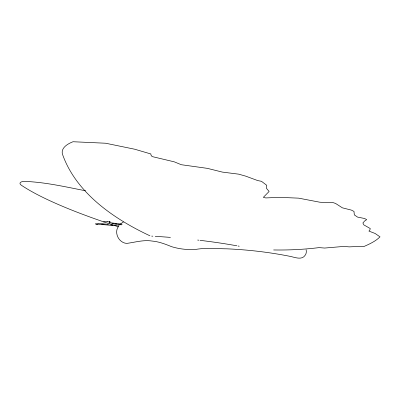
<?xml version="1.0" encoding="UTF-8"?>
<svg xmlns="http://www.w3.org/2000/svg" width="400" height="400" viewBox="0 0 400 400"><rect width="100%" height="100%" fill="white"/><g stroke="black" fill="none" stroke-linecap="round" stroke-linejoin="round"><path stroke-width="0.6" d="M118.37 226.405C113.87 232.94 118.81 242.81 126.7 243.415C135.105 242.3 143.59 239.635 152.245 241.07C159.03 241.665 165.39 244.155 171.635 246.69C179.545 249.095 187.88 250.02 196.125 249.35C206.25 247.65 216.57 248.73 226.78 248.825C247.905 249.72 268.965 252.175 289.71 256.28C294.495 257.105 301.91 260.685 305.295 255.065C306.345 253.55 306.535 251.53 306.095 249.77M96.99 224.17L97.425 224.445L96.94 224.63M120.565 223.81L123.475 221.995M104.125 221.32L107.31 221.37M97.94 223.52L106.205 224.125M97.865 224.19L113.485 225.52M122.16 224.23L109.085 222.58M121.545 224.845L111.905 223.675M85.585 190.78C64.975 186.785 44.39 181.935 23.185 181.355A29.83 5.435 8.3 0 0 21.695 185.46A297.475 48.76 11.3 0 0 112.85 224.975M119.94 224.325A20.35 0.8 6.1 0 1 118.875 224.2M116.435 223.91A20.35 0.8 6.1 0 1 115.255 223.765M113.005 223.475A20.35 0.8 6.1 0 1 111.94 223.335M110.15 223.085A20.35 0.8 6.1 0 1 109.05 222.925M103.91 221.965A20.35 0.8 6.1 0 1 103.615 221.78M107.275 221.725A20.35 0.8 6.1 0 1 109.88 221.885M96.66 224.325A19.29 0.685 6.1 0 1 95.885 224.16M95.31 223.965A19.29 0.685 6.1 0 1 97.905 223.855M101.74 224.095A19.29 0.685 6.1 0 1 103.955 224.27M106.745 224.515A19.29 0.685 6.1 0 1 108.53 224.68M110.815 224.905A19.29 0.685 6.1 0 1 113.52 225.18M114.61 225.3A19.29 0.685 6.1 0 1 117.33 225.595M117.955 225.665A19.29 0.685 6.1 0 1 119.2 225.81M118.645 226.88A297.475 48.76 11.3 0 1 114 225.355M149.94 235.79A835.185 274.905 -12.1 0 1 62.625 154.64A47.695 17.57 4 0 1 73.03 141.735L105.615 143.23L134.705 149.22L150.92 153.985L150.885 154.865L152.055 156.56L174.255 161.835L181.305 164.72L207.375 168.36L222.34 172.09L238.68 174.16L245.72 176.15L257.765 180.595L261.465 181.305L266.76 185.32L266.435 188.305L269.125 191.45L263.355 197.325L265.76 197.93L279.72 197.355L298.605 198.15L319.895 202.225L330.115 202.69L332.605 202.455L335.595 203.46L342.39 207.835L351.34 210.09L353.985 211.425L354.32 214.88L357.545 217.095L364.685 218.52L366.68 219.67L364.695 220.935L362.895 222.99L363.815 224.88L370.28 228.56L369.66 230.475L368.925 231.085L375.145 233.49L380 236.85C375.585 241.3 369.475 244.095 363.72 246.6L361.71 246.32L349.24 246.875L343.785 246.43L324.62 248.055L319.05 247.615A101.155 30 -0.4 0 1 273.62 249.96M151.68 236.12A187.66 41.89 2.3 0 1 152.855 236.19M155.21 236.33A187.66 41.89 2.3 0 1 170.46 237.405M197.655 240.06A187.66 41.89 2.3 0 1 198.83 240.2M200.005 240.335A187.66 41.89 2.3 0 1 236.855 245.8M238.04 246.015A187.66 41.89 2.3 0 1 239.22 246.23M109.645 221.85C110.02 223.07 110.285 220.78 109.645 221.85"/></g></svg>
